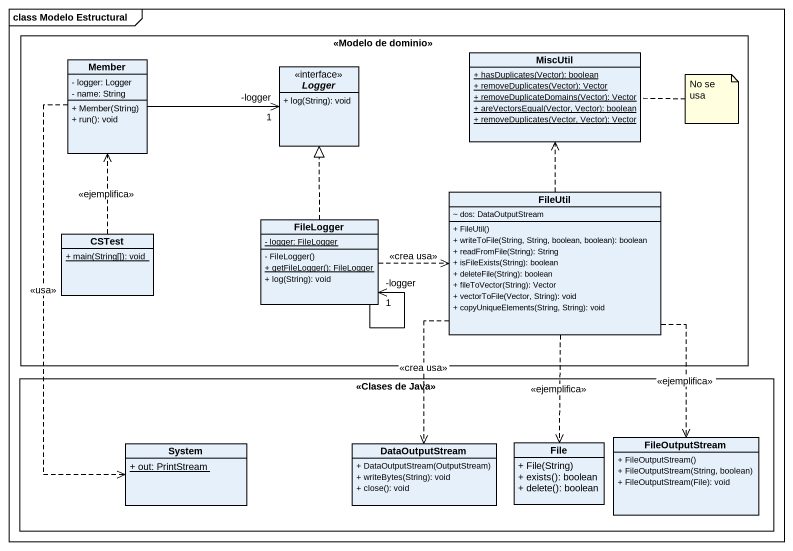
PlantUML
@startuml
mainframe class Modelo Estructural
hide circle
hide empty members
skinparam classAttributeIconSize 0
rectangle "<<Modelo de dominio>>" as Modelo_de_dominio {
  class Member {
    - logger: Logger
    - name: String
    + Member(String)
    + run(): void
  }
  class MiscUtil {
    {static} + hasDuplicates(Vector): boolean
    {static} + removeDuplicates(Vector): Vector
    {static} + removeDuplicateDomains(Vector): Vector
    {static} + areVectorsEqual(Vector, Vector): boolean
    {static} + removeDuplicates(Vector, Vector): Vector
  }
  interface Logger <<interface>> {
    + log(String): void
  }
  class FileLogger {
    {static} - logger: FileLogger
    - FileLogger()
    {static} + getFileLogger(): FileLogger
    + log(String): void
  }
  class FileUtil {
    ~ dos: DataOutputStream
    + FileUtil()
    + writeToFile(String, String, boolean, boolean): boolean
    + readFromFile(String): String
    + isFileExists(String): boolean
    + deleteFile(String): boolean
    + fileToVector(String): Vector
    + vectorToFile(Vector, String): void
    + copyUniqueElements(String, String): void
  }
  class CSTest {
    {static} + main(String[]): void
  }
}
rectangle "<<Clases de Java>>" as Clases_de_Java {
  class System {
    {static} + out: PrintStream
  }
  class DataOutputStream {
    + DataOutputStream(OutputStream)
    + writeBytes(String): void
    + close(): void
  }
  class "File" as File_ {
    + File(String)
    + exists(): boolean
    + delete(): boolean
  }
  class FileOutputStream {
    + FileOutputStream()
    + FileOutputStream(String, boolean)
    + FileOutputStream(File): void
  }
}
Member -right-> "-logger\n1" Logger
Member ..> System : <<usa>>
FileLogger .up.|> Logger
FileLogger --> "-logger\n1" FileLogger
FileLogger .right.> FileUtil : <<crea usa>>
FileUtil .up.> MiscUtil
FileUtil ..> DataOutputStream : <<crea usa>>
FileUtil ..> File_ : <<ejemplifica>>
FileUtil ..> FileOutputStream : <<ejemplifica>>
CSTest .up.> Member : <<ejemplifica>>
note right of MiscUtil : No se usa
@enduml
